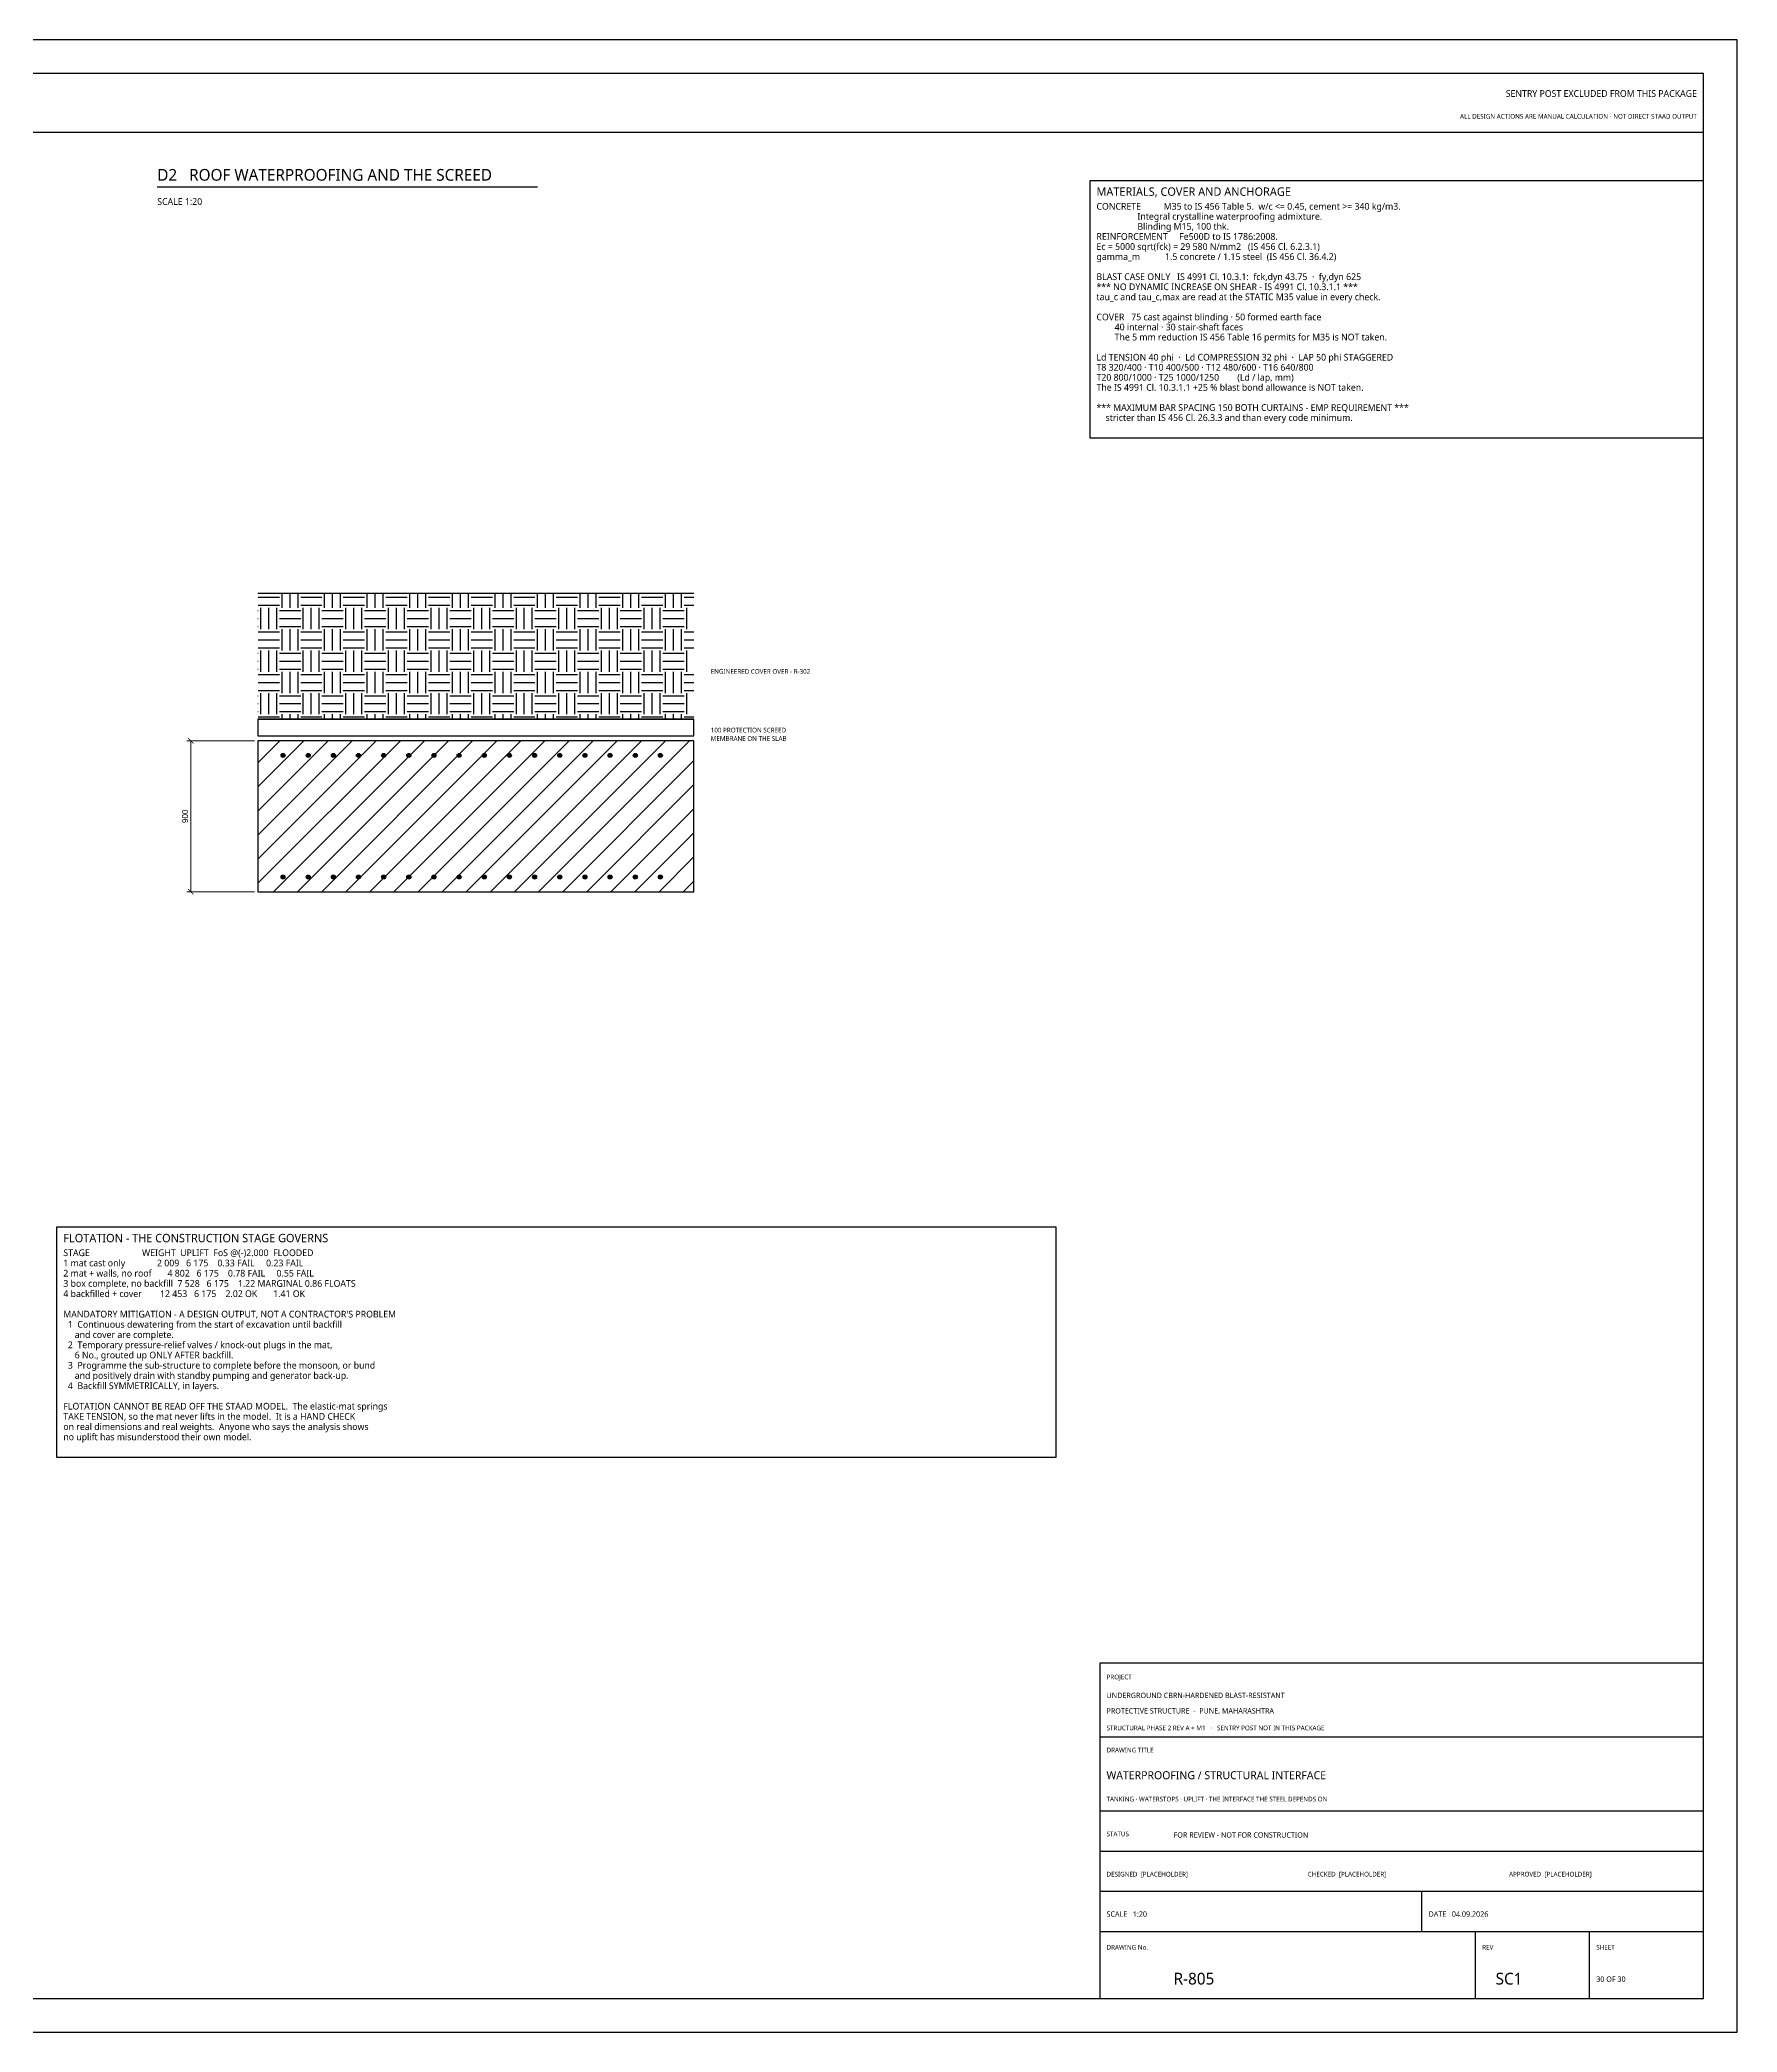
# Model space of a CAD drawing. Header units: millimetres. Extents: x 0 to 841, y 0 to 594.
# Drawn here: x 335 to 841, y 0 to 594 of the extents above; entities that cross this region are included whole.
import ezdxf
from ezdxf.enums import TextEntityAlignment as Align

# ---------------------------------------------------------------- set-up
doc = ezdxf.new("R2010")
doc.units = ezdxf.units.MM
for name, color, linetype in [('S-BLAST', 1, 'Continuous'), ('S-CONCRETE', 7, 'Continuous'), ('S-CONCRETE-THIN', 7, 'Continuous'), ('S-DIM', 4, 'Continuous'), ('S-EXISTING', 8, 'Continuous'), ('S-HATCH', 8, 'Continuous'), ('S-NOTE', 7, 'Continuous'), ('S-REBAR-MAIN', 1, 'Continuous'), ('S-TEXT', 7, 'Continuous'), ('S-TITLE', 7, 'Continuous'), ('S-WATERPROOF', 30, 'Continuous')]:
    doc.layers.add(name, color=color, linetype=linetype)
doc.styles.add('OpenSans', font='OpenSans-Regular.ttf')
doc.dimstyles.new('SC-DIM', dxfattribs={"dimtxt": 1.8, "dimasz": 1.6, "dimexe": 1.2, "dimexo": 1, "dimgap": 0.8, "dimtad": 1, "dimdec": 0, "dimblk": 'ARCHTICK', "dimcen": 2.5, "dimclrd": 4, "dimclre": 4, "dimclrt": 4, "dimazin": 3, "dimtfac": 1, "dimtmove": 0, "dimatfit": 3, "dimlwd": 13, "dimlwe": 13})

# ---------------------------------------------------------------- blocks, each defined once
blk = doc.blocks.new('_ARCHTICK')
at = {"color": 0, "linetype": 'BYBLOCK', "const_width": 0.15}
blk.add_lwpolyline([(-0.5, -0.5), (0.5, 0.5)], dxfattribs=at)

msp = doc.modelspace()

# ---------------------------------------------------------------- hatches: boundary and pattern name
at = {"layer": 'S-EXISTING'}
h = msp.add_hatch(dxfattribs=at)
h.set_pattern_fill('EARTH')
h.paths.add_polyline_path([(400, 391.5), (530, 391.5), (530, 429), (400, 429)])
at = {"layer": 'S-HATCH'}
h = msp.add_hatch(dxfattribs=at)
h.set_pattern_fill('ANSI31', scale=1.6)
h.paths.add_polyline_path([(400, 340), (530, 340), (530, 385), (400, 385)])
at = {"layer": 'S-REBAR-MAIN'}
for points in [[(408.1, 380.65), (408.054, 380.88), (407.924, 381.074), (407.73, 381.204), (407.5, 381.25), (407.27, 381.204), (407.076, 381.074), (406.946, 380.88), (406.9, 380.65), (406.946, 380.42), (407.076, 380.226), (407.27, 380.096), (407.5, 380.05), (407.73, 380.096), (407.924, 380.226), (408.054, 380.42)], [(415.6, 380.65), (415.554, 380.88), (415.424, 381.074), (415.23, 381.204), (415, 381.25), (414.77, 381.204), (414.576, 381.074), (414.446, 380.88), (414.4, 380.65), (414.446, 380.42), (414.576, 380.226), (414.77, 380.096), (415, 380.05), (415.23, 380.096), (415.424, 380.226), (415.554, 380.42)], [(423.1, 380.65), (423.054, 380.88), (422.924, 381.074), (422.73, 381.204), (422.5, 381.25), (422.27, 381.204), (422.076, 381.074), (421.946, 380.88), (421.9, 380.65), (421.946, 380.42), (422.076, 380.226), (422.27, 380.096), (422.5, 380.05), (422.73, 380.096), (422.924, 380.226), (423.054, 380.42)], [(430.6, 380.65), (430.554, 380.88), (430.424, 381.074), (430.23, 381.204), (430, 381.25), (429.77, 381.204), (429.576, 381.074), (429.446, 380.88), (429.4, 380.65), (429.446, 380.42), (429.576, 380.226), (429.77, 380.096), (430, 380.05), (430.23, 380.096), (430.424, 380.226), (430.554, 380.42)], [(438.1, 380.65), (438.054, 380.88), (437.924, 381.074), (437.73, 381.204), (437.5, 381.25), (437.27, 381.204), (437.076, 381.074), (436.946, 380.88), (436.9, 380.65), (436.946, 380.42), (437.076, 380.226), (437.27, 380.096), (437.5, 380.05), (437.73, 380.096), (437.924, 380.226), (438.054, 380.42)], [(445.6, 380.65), (445.554, 380.88), (445.424, 381.074), (445.23, 381.204), (445, 381.25), (444.77, 381.204), (444.576, 381.074), (444.446, 380.88), (444.4, 380.65), (444.446, 380.42), (444.576, 380.226), (444.77, 380.096), (445, 380.05), (445.23, 380.096), (445.424, 380.226), (445.554, 380.42)], [(453.1, 380.65), (453.054, 380.88), (452.924, 381.074), (452.73, 381.204), (452.5, 381.25), (452.27, 381.204), (452.076, 381.074), (451.946, 380.88), (451.9, 380.65), (451.946, 380.42), (452.076, 380.226), (452.27, 380.096), (452.5, 380.05), (452.73, 380.096), (452.924, 380.226), (453.054, 380.42)], [(460.6, 380.65), (460.554, 380.88), (460.424, 381.074), (460.23, 381.204), (460, 381.25), (459.77, 381.204), (459.576, 381.074), (459.446, 380.88), (459.4, 380.65), (459.446, 380.42), (459.576, 380.226), (459.77, 380.096), (460, 380.05), (460.23, 380.096), (460.424, 380.226), (460.554, 380.42)], [(468.1, 380.65), (468.054, 380.88), (467.924, 381.074), (467.73, 381.204), (467.5, 381.25), (467.27, 381.204), (467.076, 381.074), (466.946, 380.88), (466.9, 380.65), (466.946, 380.42), (467.076, 380.226), (467.27, 380.096), (467.5, 380.05), (467.73, 380.096), (467.924, 380.226), (468.054, 380.42)], [(475.6, 380.65), (475.554, 380.88), (475.424, 381.074), (475.23, 381.204), (475, 381.25), (474.77, 381.204), (474.576, 381.074), (474.446, 380.88), (474.4, 380.65), (474.446, 380.42), (474.576, 380.226), (474.77, 380.096), (475, 380.05), (475.23, 380.096), (475.424, 380.226), (475.554, 380.42)], [(483.1, 380.65), (483.054, 380.88), (482.924, 381.074), (482.73, 381.204), (482.5, 381.25), (482.27, 381.204), (482.076, 381.074), (481.946, 380.88), (481.9, 380.65), (481.946, 380.42), (482.076, 380.226), (482.27, 380.096), (482.5, 380.05), (482.73, 380.096), (482.924, 380.226), (483.054, 380.42)], [(490.6, 380.65), (490.554, 380.88), (490.424, 381.074), (490.23, 381.204), (490, 381.25), (489.77, 381.204), (489.576, 381.074), (489.446, 380.88), (489.4, 380.65), (489.446, 380.42), (489.576, 380.226), (489.77, 380.096), (490, 380.05), (490.23, 380.096), (490.424, 380.226), (490.554, 380.42)], [(498.1, 380.65), (498.054, 380.88), (497.924, 381.074), (497.73, 381.204), (497.5, 381.25), (497.27, 381.204), (497.076, 381.074), (496.946, 380.88), (496.9, 380.65), (496.946, 380.42), (497.076, 380.226), (497.27, 380.096), (497.5, 380.05), (497.73, 380.096), (497.924, 380.226), (498.054, 380.42)], [(505.6, 380.65), (505.554, 380.88), (505.424, 381.074), (505.23, 381.204), (505, 381.25), (504.77, 381.204), (504.576, 381.074), (504.446, 380.88), (504.4, 380.65), (504.446, 380.42), (504.576, 380.226), (504.77, 380.096), (505, 380.05), (505.23, 380.096), (505.424, 380.226), (505.554, 380.42)], [(513.1, 380.65), (513.054, 380.88), (512.924, 381.074), (512.73, 381.204), (512.5, 381.25), (512.27, 381.204), (512.076, 381.074), (511.946, 380.88), (511.9, 380.65), (511.946, 380.42), (512.076, 380.226), (512.27, 380.096), (512.5, 380.05), (512.73, 380.096), (512.924, 380.226), (513.054, 380.42)], [(520.6, 380.65), (520.554, 380.88), (520.424, 381.074), (520.23, 381.204), (520, 381.25), (519.77, 381.204), (519.576, 381.074), (519.446, 380.88), (519.4, 380.65), (519.446, 380.42), (519.576, 380.226), (519.77, 380.096), (520, 380.05), (520.23, 380.096), (520.424, 380.226), (520.554, 380.42)], [(408.1, 344.4), (408.054, 344.63), (407.924, 344.824), (407.73, 344.954), (407.5, 345), (407.27, 344.954), (407.076, 344.824), (406.946, 344.63), (406.9, 344.4), (406.946, 344.17), (407.076, 343.976), (407.27, 343.846), (407.5, 343.8), (407.73, 343.846), (407.924, 343.976), (408.054, 344.17)], [(415.6, 344.4), (415.554, 344.63), (415.424, 344.824), (415.23, 344.954), (415, 345), (414.77, 344.954), (414.576, 344.824), (414.446, 344.63), (414.4, 344.4), (414.446, 344.17), (414.576, 343.976), (414.77, 343.846), (415, 343.8), (415.23, 343.846), (415.424, 343.976), (415.554, 344.17)], [(423.1, 344.4), (423.054, 344.63), (422.924, 344.824), (422.73, 344.954), (422.5, 345), (422.27, 344.954), (422.076, 344.824), (421.946, 344.63), (421.9, 344.4), (421.946, 344.17), (422.076, 343.976), (422.27, 343.846), (422.5, 343.8), (422.73, 343.846), (422.924, 343.976), (423.054, 344.17)], [(430.6, 344.4), (430.554, 344.63), (430.424, 344.824), (430.23, 344.954), (430, 345), (429.77, 344.954), (429.576, 344.824), (429.446, 344.63), (429.4, 344.4), (429.446, 344.17), (429.576, 343.976), (429.77, 343.846), (430, 343.8), (430.23, 343.846), (430.424, 343.976), (430.554, 344.17)], [(438.1, 344.4), (438.054, 344.63), (437.924, 344.824), (437.73, 344.954), (437.5, 345), (437.27, 344.954), (437.076, 344.824), (436.946, 344.63), (436.9, 344.4), (436.946, 344.17), (437.076, 343.976), (437.27, 343.846), (437.5, 343.8), (437.73, 343.846), (437.924, 343.976), (438.054, 344.17)], [(445.6, 344.4), (445.554, 344.63), (445.424, 344.824), (445.23, 344.954), (445, 345), (444.77, 344.954), (444.576, 344.824), (444.446, 344.63), (444.4, 344.4), (444.446, 344.17), (444.576, 343.976), (444.77, 343.846), (445, 343.8), (445.23, 343.846), (445.424, 343.976), (445.554, 344.17)], [(453.1, 344.4), (453.054, 344.63), (452.924, 344.824), (452.73, 344.954), (452.5, 345), (452.27, 344.954), (452.076, 344.824), (451.946, 344.63), (451.9, 344.4), (451.946, 344.17), (452.076, 343.976), (452.27, 343.846), (452.5, 343.8), (452.73, 343.846), (452.924, 343.976), (453.054, 344.17)], [(460.6, 344.4), (460.554, 344.63), (460.424, 344.824), (460.23, 344.954), (460, 345), (459.77, 344.954), (459.576, 344.824), (459.446, 344.63), (459.4, 344.4), (459.446, 344.17), (459.576, 343.976), (459.77, 343.846), (460, 343.8), (460.23, 343.846), (460.424, 343.976), (460.554, 344.17)], [(468.1, 344.4), (468.054, 344.63), (467.924, 344.824), (467.73, 344.954), (467.5, 345), (467.27, 344.954), (467.076, 344.824), (466.946, 344.63), (466.9, 344.4), (466.946, 344.17), (467.076, 343.976), (467.27, 343.846), (467.5, 343.8), (467.73, 343.846), (467.924, 343.976), (468.054, 344.17)], [(475.6, 344.4), (475.554, 344.63), (475.424, 344.824), (475.23, 344.954), (475, 345), (474.77, 344.954), (474.576, 344.824), (474.446, 344.63), (474.4, 344.4), (474.446, 344.17), (474.576, 343.976), (474.77, 343.846), (475, 343.8), (475.23, 343.846), (475.424, 343.976), (475.554, 344.17)], [(483.1, 344.4), (483.054, 344.63), (482.924, 344.824), (482.73, 344.954), (482.5, 345), (482.27, 344.954), (482.076, 344.824), (481.946, 344.63), (481.9, 344.4), (481.946, 344.17), (482.076, 343.976), (482.27, 343.846), (482.5, 343.8), (482.73, 343.846), (482.924, 343.976), (483.054, 344.17)], [(490.6, 344.4), (490.554, 344.63), (490.424, 344.824), (490.23, 344.954), (490, 345), (489.77, 344.954), (489.576, 344.824), (489.446, 344.63), (489.4, 344.4), (489.446, 344.17), (489.576, 343.976), (489.77, 343.846), (490, 343.8), (490.23, 343.846), (490.424, 343.976), (490.554, 344.17)], [(498.1, 344.4), (498.054, 344.63), (497.924, 344.824), (497.73, 344.954), (497.5, 345), (497.27, 344.954), (497.076, 344.824), (496.946, 344.63), (496.9, 344.4), (496.946, 344.17), (497.076, 343.976), (497.27, 343.846), (497.5, 343.8), (497.73, 343.846), (497.924, 343.976), (498.054, 344.17)], [(505.6, 344.4), (505.554, 344.63), (505.424, 344.824), (505.23, 344.954), (505, 345), (504.77, 344.954), (504.576, 344.824), (504.446, 344.63), (504.4, 344.4), (504.446, 344.17), (504.576, 343.976), (504.77, 343.846), (505, 343.8), (505.23, 343.846), (505.424, 343.976), (505.554, 344.17)], [(513.1, 344.4), (513.054, 344.63), (512.924, 344.824), (512.73, 344.954), (512.5, 345), (512.27, 344.954), (512.076, 344.824), (511.946, 344.63), (511.9, 344.4), (511.946, 344.17), (512.076, 343.976), (512.27, 343.846), (512.5, 343.8), (512.73, 343.846), (512.924, 343.976), (513.054, 344.17)], [(520.6, 344.4), (520.554, 344.63), (520.424, 344.824), (520.23, 344.954), (520, 345), (519.77, 344.954), (519.576, 344.824), (519.446, 344.63), (519.4, 344.4), (519.446, 344.17), (519.576, 343.976), (519.77, 343.846), (520, 343.8), (520.23, 343.846), (520.424, 343.976), (520.554, 344.17)]]:
    msp.add_hatch(color=1, dxfattribs=at).paths.add_polyline_path(points)

# ---------------------------------------------------------------- linework, layer by layer
at = {"layer": 'S-CONCRETE'}
msp.add_lwpolyline([(400, 340), (530, 340), (530, 385), (400, 385)], close=True, dxfattribs=at)
at = {"layer": 'S-CONCRETE-THIN'}
msp.add_lwpolyline([(400, 386.5), (530, 386.5), (530, 391.5), (400, 391.5)], close=True, dxfattribs=at)
at = {"layer": 'S-EXISTING'}
for p, q in [((400, 429), (530, 429)), ((400, 391.5), (530, 391.5))]:
    msp.add_line(p, q, dxfattribs=at)
at = {"layer": 'S-REBAR-MAIN'}
for centre in [(407.5, 380.65), (415, 380.65), (422.5, 380.65), (430, 380.65), (437.5, 380.65), (445, 380.65), (452.5, 380.65), (460, 380.65), (467.5, 380.65), (475, 380.65), (482.5, 380.65), (490, 380.65), (497.5, 380.65), (505, 380.65), (512.5, 380.65), (520, 380.65), (407.5, 344.4), (415, 344.4), (422.5, 344.4), (430, 344.4), (437.5, 344.4), (445, 344.4), (452.5, 344.4), (460, 344.4), (467.5, 344.4), (475, 344.4), (482.5, 344.4), (490, 344.4), (497.5, 344.4), (505, 344.4), (512.5, 344.4), (520, 344.4)]:
    msp.add_circle(centre, 0.6, dxfattribs=at)
at = {"layer": 'S-TITLE'}
for p, q in [((10, 566.5), (831, 566.5)), ((370, 550.2), (483.35, 550.2)), ((651, 88), (831, 88)), ((651, 66), (831, 66)), ((651, 54), (831, 54)), ((651, 42), (831, 42)), ((747, 30), (747, 42)), ((651, 30), (831, 30)), ((763, 10), (763, 30)), ((797, 10), (797, 30))]:
    msp.add_line(p, q, dxfattribs=at)
for points in [[(0, 0), (841, 0), (841, 594), (0, 594)], [(10, 10), (831, 10), (831, 584), (10, 584)], [(648, 475.375), (831, 475.375), (831, 552), (648, 552)], [(340, 171.425), (638, 171.425), (638, 240), (340, 240)], [(651, 10), (831, 10), (831, 110), (651, 110)]]:
    msp.add_lwpolyline(points, close=True, dxfattribs=at)
at = {"layer": 'S-WATERPROOF'}
msp.add_line((400, 386.5), (530, 386.5), dxfattribs=at)

# ---------------------------------------------------------------- texts
at = {"layer": 'S-BLAST', "style": 'OpenSans'}
for s, height, p in [('SENTRY POST EXCLUDED FROM THIS PACKAGE', 2, (829, 577)), ('ALL DESIGN ACTIONS ARE MANUAL CALCULATION - NOT DIRECT STAAD OUTPUT', 1.4, (829, 570.5))]:
    msp.add_text(s, height=height, dxfattribs=at).set_placement(p, align=Align.RIGHT)
msp.add_text('FOR REVIEW - NOT FOR CONSTRUCTION', height=1.6, dxfattribs=at).set_placement((673, 58))
at = {"layer": 'S-EXISTING', "style": 'OpenSans'}
msp.add_text('ENGINEERED COVER OVER - R-302', height=1.4, dxfattribs=at).set_placement((535, 405))
at = {"layer": 'S-NOTE', "style": 'OpenSans'}
for s, p in [('CONCRETE          M35 to IS 456 Table 5.  w/c <= 0.45, cement >= 340 kg/m3.', (650, 543.375)), ('                  Integral crystalline waterproofing admixture.', (650, 540.375)), ('REINFORCEMENT     Fe500D to IS 1786:2008.', (650, 534.375)), ('                  Blinding M15, 100 thk.', (650, 537.375)), ('gamma_m           1.5 concrete / 1.15 steel  (IS 456 Cl. 36.4.2)', (650, 528.375)), ('Ec = 5000 sqrt(fck) = 29 580 N/mm2   (IS 456 Cl. 6.2.3.1)', (650, 531.375)), ('BLAST CASE ONLY   IS 4991 Cl. 10.3.1:  fck,dyn 43.75  ·  fy,dyn 625', (650, 522.375)), ('tau_c and tau_c,max are read at the STATIC M35 value in every check.', (650, 516.375)), ('*** NO DYNAMIC INCREASE ON SHEAR - IS 4991 Cl. 10.3.1.1 ***', (650, 519.375)), ('COVER   75 cast against blinding · 50 formed earth face', (650, 510.375)), ('        The 5 mm reduction IS 456 Table 16 permits for M35 is NOT taken.', (650, 504.375)), ('        40 internal · 30 stair-shaft faces', (650, 507.375)), ('Ld TENSION 40 phi  ·  Ld COMPRESSION 32 phi  ·  LAP 50 phi STAGGERED', (650, 498.375)), ('T8 320/400 · T10 400/500 · T12 480/600 · T16 640/800', (650, 495.375)), ('T20 800/1000 · T25 1000/1250        (Ld / lap, mm)', (650, 492.375)), ('The IS 4991 Cl. 10.3.1.1 +25 % blast bond allowance is NOT taken.', (650, 489.375)), ('*** MAXIMUM BAR SPACING 150 BOTH CURTAINS - EMP REQUIREMENT ***', (650, 483.375)), ('    stricter than IS 456 Cl. 26.3.3 and than every code minimum.', (650, 480.375)), ('STAGE                       WEIGHT  UPLIFT  FoS @(-)2.000  FLOODED', (342, 231.375)), ('2 mat + walls, no roof       4 802   6 175    0.78 FAIL     0.55 FAIL', (342, 225.275)), ('1 mat cast only              2 009   6 175    0.33 FAIL     0.23 FAIL', (342, 228.325)), ('4 backfilled + cover        12 453   6 175    2.02 OK       1.41 OK', (342, 219.175)), ('3 box complete, no backfill  7 528   6 175    1.22 MARGINAL 0.86 FLOATS', (342, 222.225)), ("MANDATORY MITIGATION - A DESIGN OUTPUT, NOT A CONTRACTOR'S PROBLEM", (342, 213.075)), ('  1  Continuous dewatering from the start of excavation until backfill', (342, 210.025)), ('     and cover are complete.', (342, 206.975)), ('  2  Temporary pressure-relief valves / knock-out plugs in the mat,', (342, 203.925)), ('     6 No., grouted up ONLY AFTER backfill.', (342, 200.875)), ('  3  Programme the sub-structure to complete before the monsoon, or bund', (342, 197.825)), ('     and positively drain with standby pumping and generator back-up.', (342, 194.775)), ('  4  Backfill SYMMETRICALLY, in layers.', (342, 191.725)), ('TAKE TENSION, so the mat never lifts in the model.  It is a HAND CHECK', (342, 182.575)), ('FLOTATION CANNOT BE READ OFF THE STAAD MODEL.  The elastic-mat springs', (342, 185.625)), ('on real dimensions and real weights.  Anyone who says the analysis shows', (342, 179.525)), ('no uplift has misunderstood their own model.', (342, 176.475))]:
    msp.add_text(s, height=2, dxfattribs=at).set_placement(p)
at = {"layer": 'S-TEXT', "style": 'OpenSans'}
for s, height, p in [('SCALE 1:20', 2, (370, 544.8)), ('100 PROTECTION SCREED', 1.4, (535, 387.5))]:
    msp.add_text(s, height=height, dxfattribs=at).set_placement(p)
at = {"layer": 'S-TITLE', "style": 'OpenSans'}
for s, height, p in [('D2   ROOF WATERPROOFING AND THE SCREED', 3.5, (370, 552)), ('MATERIALS, COVER AND ANCHORAGE', 2.5, (650, 547.5)), ('FLOTATION - THE CONSTRUCTION STAGE GOVERNS', 2.5, (342, 235.5)), ('PROJECT', 1.4, (653, 105.2)), ('UNDERGROUND CBRN-HARDENED BLAST-RESISTANT', 1.6, (653, 99.6)), ('PROTECTIVE STRUCTURE  -  PUNE, MAHARASHTRA', 1.6, (653, 95)), ('STRUCTURAL PHASE 2 REV A + M1   ·   SENTRY POST NOT IN THIS PACKAGE', 1.4, (653, 90)), ('DRAWING TITLE', 1.4, (653, 83.4)), ('WATERPROOFING / STRUCTURAL INTERFACE', 2.4, (653, 75.4)), ('TANKING · WATERSTOPS · UPLIFT · THE INTERFACE THE STEEL DEPENDS ON', 1.4, (653, 68.8)), ('STATUS', 1.4, (653, 58.4)), ('DESIGNED  [PLACEHOLDER]', 1.4, (653, 46.4)), ('CHECKED  [PLACEHOLDER]', 1.4, (713, 46.4)), ('APPROVED  [PLACEHOLDER]', 1.4, (773, 46.4)), ('SCALE   1:20', 1.6, (653, 34.4)), ('DATE   04.09.2026', 1.6, (749, 34.4)), ('DRAWING No.', 1.4, (653, 24.6)), ('REV', 1.4, (765, 24.6)), ('SHEET', 1.4, (799, 24.6)), ('R-805', 3.5, (673, 14.2)), ('SC1', 3.5, (769, 14.2)), ('30 OF 30', 1.6, (799, 15))]:
    msp.add_text(s, height=height, dxfattribs=at).set_placement(p)
at = {"layer": 'S-WATERPROOF', "style": 'OpenSans'}
msp.add_text('MEMBRANE ON THE SLAB', height=1.4, dxfattribs=at).set_placement((535, 385))

# ---------------------------------------------------------------- dimensions: what is measured, and where the dimension line sits
at = {"layer": 'S-DIM'}
msp.add_linear_dim(base=(380, 340), p1=(400, 340), p2=(400, 385), angle=90, dimstyle='SC-DIM', override={"dimlfac": 20}, dxfattribs=at).render()

doc.saveas('drawing.dxf')
